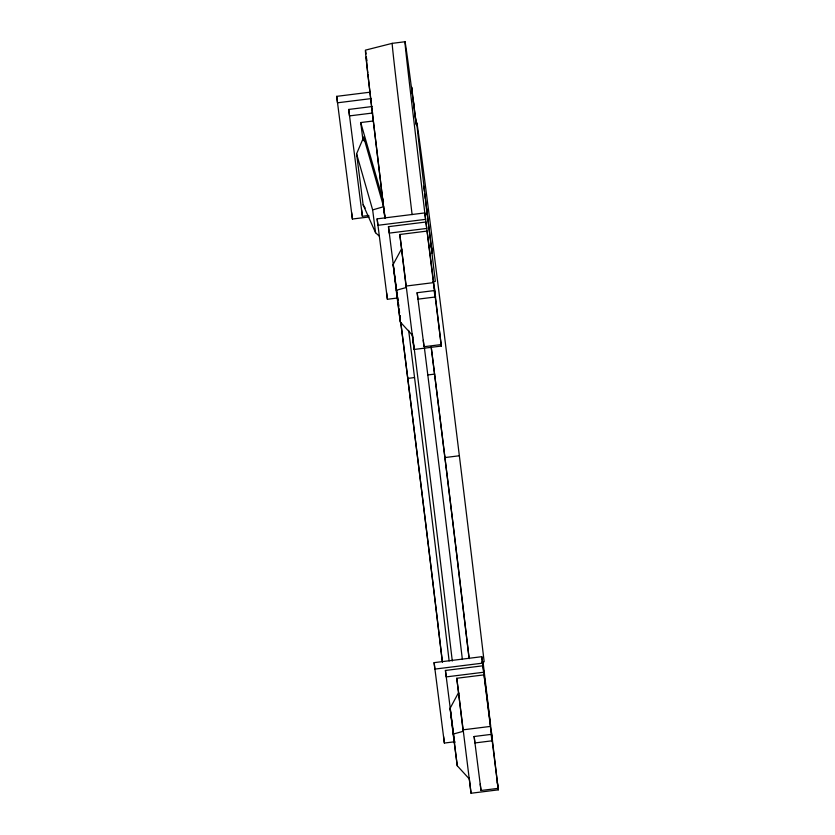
<?xml version="1.0" encoding="UTF-8"?>
<svg xmlns="http://www.w3.org/2000/svg" width="835" height="835" viewBox="0 0 835 835"><rect width="100%" height="100%" fill="white"/><g stroke="black" fill="none" stroke-linecap="round" stroke-linejoin="round"><path stroke-width="1.25" d="M375.573 232.746L363.131 204.846L356.587 153.807L363.684 137.19L383.641 206.704L372.65 209.909L375.573 232.746L379.267 236.117M396.218 290.298L393.139 264.507L401.572 248.861L406.186 287.543L396.218 290.298L400.289 321.997L412.281 335.096M453.186 734.08L450.107 708.289L458.54 692.643L463.154 731.324L453.186 734.08L457.256 765.778L469.26 778.878M365.406 50.142L392.22 43.347L404.985 41.75M462.371 659.483L451.766 570.514A259.101 1.138 82.9 0 0 427.802 374.967L434.597 374.101L431.267 347.443M407.741 378.422L414.546 377.545M371.064 98.614L337.486 102.799L336.714 96.349L370.302 92.163M372.775 112.996L349.479 115.898L348.717 109.448L372.003 106.546M363.016 140.478L360.72 122.547L373.391 120.971M348.717 109.448L362.369 216.275L368.84 215.472M336.714 96.349L352.401 219.031L369.195 216.933M416.321 124.937A329.449 1.451 82.9 0 0 413.189 115.042L425.579 219.354L377.9 225.304L377.138 218.853L424.806 212.915L435.505 297.124L434.304 286.875M388.463 226.671L425.923 222.006L426.685 228.446L389.225 233.122L388.463 226.671L396.249 287.814M399.788 234.489L427.029 231.086L441.318 346.066L414.077 349.468L399.788 234.489L401.781 250.009M432.916 281.677L435.327 281.385L423.032 178.22A247.087 1.085 82.9 0 1 428.992 213.676A247.087 1.085 82.9 0 1 471.858 558.615L484.164 661.769L481.753 662.072M405.935 286.071L433.177 282.668M417.166 292.72L434.19 290.59L434.962 297.041L417.938 299.16L417.166 292.72L424.044 346.713L441.068 344.584M377.138 218.853L387.398 299.274L397.711 297.98M444.888 457.57L459.365 455.764M481.785 656.696L482.546 663.147L434.878 669.096L434.106 662.646L481.785 656.696L492.473 740.916M445.431 670.463L482.891 665.787L483.663 672.238L446.203 676.903L445.431 670.463L452.079 722.692M456.755 678.27L483.997 674.878L498.286 789.847L471.044 793.25L456.755 678.27L458.749 693.802M462.903 729.853L490.145 726.45M474.134 736.501L491.168 734.382L491.93 740.822L474.906 742.952L474.134 736.501L481.012 790.495L498.036 788.376L497.274 781.925M434.106 662.646L444.366 743.056L454.678 741.772M363.131 204.846L365.187 208.061M360.72 122.547L383.505 201.757M356.587 153.807L372.65 209.909M416.352 124.718L411.634 87.007L412.396 93.457M425.443 200.369L432.217 253.203L431.163 244.164M396.625 290.267L397.877 300.527L397.429 296.644M452.455 725.145L454.689 743.046L454.25 739.142M393.139 264.507L397.042 294.932M450.107 708.289L457.256 765.778M383.808 207.967L385.102 218.05M363.684 137.19L364.175 141.021M424.441 348.153L427.802 374.967M415.204 115.752L416.133 123.444M423.731 186.268L424.357 191.392M424.66 193.96L425.286 199.085M483.068 662.197L490.594 725.375M491.272 730.656L498.286 789.847M431.204 245.281L431.977 251.721M426.455 208.301L427.228 214.741M413.419 101.379L414.181 107.83M435.16 294.484L441.318 346.066M469.176 658.658L458.415 568.395A257.451 1.138 82.9 0 0 434.597 374.101M469.072 658.418L457.392 560.421A247.087 1.085 82.9 0 0 431.131 346.734M480.24 784.055L481.012 790.495M412.104 214.626L400.414 116.629A329.449 1.451 82.9 0 1 392.22 43.347M423.272 340.262L424.044 346.713M469.197 777.771L471.044 793.25M452.299 661.038L443.072 583.675A274.538 1.211 82.9 0 0 413.189 340.544M412.229 333.99L414.077 349.468M449.136 660.955L443.907 617.117A317.436 1.399 82.9 0 0 408.649 330.347M442.404 661.967L437.947 624.57A326.015 1.44 82.9 0 0 400.758 322.279M442.341 661.842L437.269 619.288A319.158 1.409 82.9 0 0 400.863 323.364M397.209 296.206L400.289 321.997M384.956 218.217L374.195 127.953A319.158 1.409 82.9 0 1 367.943 74.409M384.893 218.092L373.516 122.672A326.015 1.44 82.9 0 1 366.085 53.983M443.604 736.606L444.366 743.056M386.626 292.824L387.398 299.274M361.597 209.825L362.369 216.275M351.639 212.581L352.401 219.031M412.396 334.177A274.538 1.211 82.9 0 1 412.866 337.998M367.765 72.812A319.158 1.409 82.9 0 1 366.2 57.051M366.346 57.312A319.158 1.409 82.9 0 1 366.92 60.715M398.264 302.719A319.158 1.409 82.9 0 1 398.754 306.581M399.078 309.148A319.158 1.409 82.9 0 1 399.558 313.021M399.881 315.609A319.158 1.409 82.9 0 1 400.372 319.481M398.326 302.959A326.015 1.44 82.9 0 1 398.65 305.526M399.14 309.388A326.015 1.44 82.9 0 1 399.464 311.966M399.944 315.839A326.015 1.44 82.9 0 1 400.435 319.701"/></g></svg>
